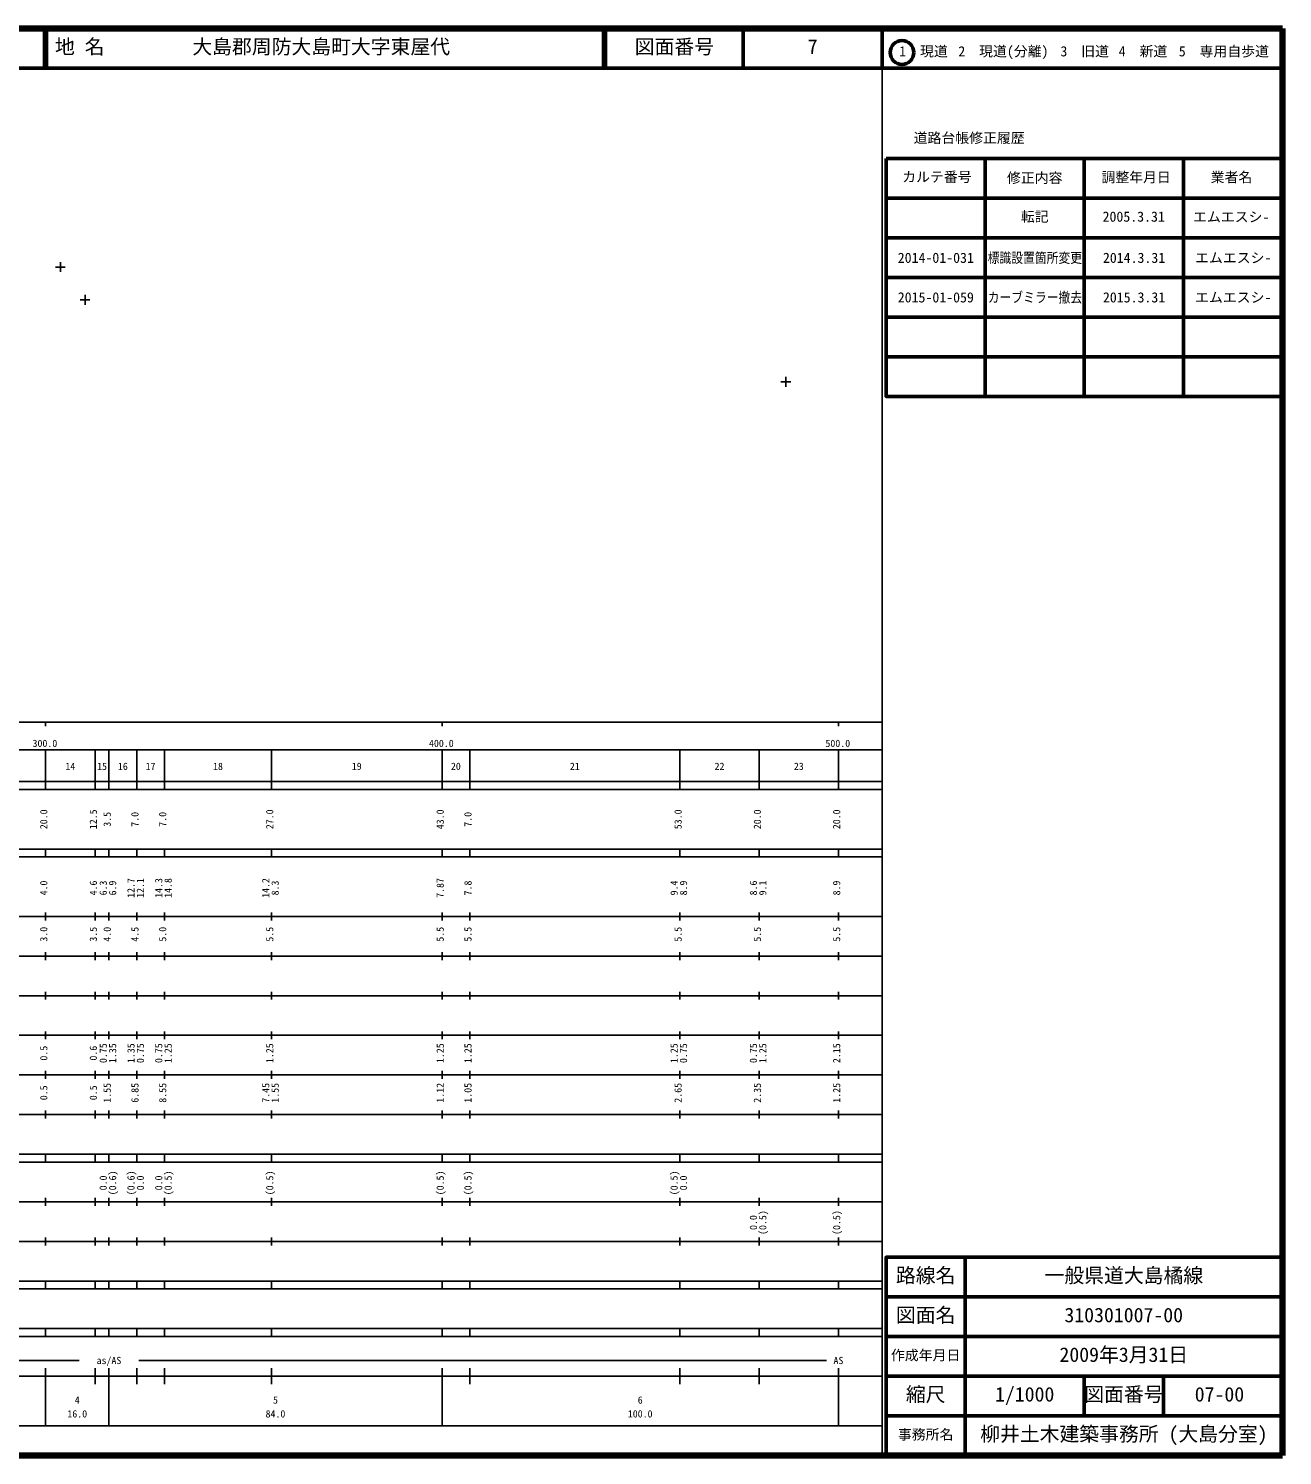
# Model space of a CAD drawing. Units: millimetres on the paper. Extents: x 40 to 680, y 20 to 380.
# Drawn here: x 363.7 to 680, y 20 to 380 of the extents above; entities that cross this region are included whole.
import ezdxf
from ezdxf.enums import TextEntityAlignment as Align

# ---------------------------------------------------------------- set-up
doc = ezdxf.new("R2010")
doc.units = ezdxf.units.MM
doc.layers.add('M-OTRS', color=6, linetype='Continuous')
doc.layers.add('M-TTL-TXT', color=7, linetype='Continuous')
for name, color, linetype, lineweight in [('M-TTL', 2, 'Continuous', 140), ('M-TTL-BAND', 7, 'Continuous', 25), ('M-TTL-FRAM', 2, 'Continuous', 50), ('M-TTL-LINE', 7, 'Continuous', 50)]:
    doc.layers.add(name, color=color, linetype=linetype, lineweight=lineweight)
doc.styles.add('ＭＳ ゴシック', font='')
doc.styles.get('ＭＳ ゴシック').set_extended_font_data('MS Gothic')

# ---------------------------------------------------------------- blocks, each defined once
blk = doc.blocks.new('plus')
at = {"color": 0, "linetype": 'Continuous', "lineweight": -2}
for p, q in [((-1.25, 0), (1.25, 0)), ((0, -1.25), (0, 1.25))]:
    blk.add_line(p, q, dxfattribs=at)

msp = doc.modelspace()

# ---------------------------------------------------------------- linework, layer by layer
at = {"layer": 'M-TTL'}
for p, q in [((680, 380), (40, 380)), ((680, 20), (680, 380)), ((40, 20), (680, 20))]:
    msp.add_line(p, q, dxfattribs=at)
at = {"layer": 'M-TTL-BAND'}
for p, q in [((579, 20), (579, 370)), ((40, 205), (579, 205)), ((368, 205), (368, 204)), ((468, 205), (468, 204)), ((568, 205), (568, 204)), ((68, 198), (579, 198)), ((368, 188), (368, 198)), ((380.5, 188), (380.5, 198)), ((384, 188), (384, 198)), ((391, 188), (391, 198)), ((398, 188), (398, 198)), ((425, 188), (425, 198)), ((468, 188), (468, 198)), ((475, 188), (475, 198)), ((528, 188), (528, 198)), ((548, 188), (548, 198)), ((568, 188), (568, 198)), ((40, 190), (579, 190)), ((40, 188), (579, 188)), ((40, 173), (579, 173)), ((368, 171), (368, 173)), ((380.5, 171), (380.5, 173)), ((384, 171), (384, 173)), ((391, 171), (391, 173)), ((398, 171), (398, 173)), ((425, 171), (425, 173)), ((468, 171), (468, 173)), ((475, 171), (475, 173)), ((528, 171), (528, 173)), ((548, 171), (548, 173)), ((568, 171), (568, 173)), ((40, 171), (579, 171)), ((40, 156), (579, 156)), ((368, 155), (368, 157)), ((380.5, 155), (380.5, 157)), ((384, 155), (384, 157)), ((391, 155), (391, 157)), ((398, 155), (398, 157)), ((425, 155), (425, 157)), ((468, 155), (468, 157)), ((475, 155), (475, 157)), ((528, 155), (528, 157)), ((548, 155), (548, 157)), ((568, 155), (568, 157)), ((46, 146), (579, 146)), ((368, 145), (368, 147)), ((380.5, 145), (380.5, 147)), ((384, 145), (384, 147)), ((391, 145), (391, 147)), ((398, 145), (398, 147)), ((425, 145), (425, 147)), ((468, 145), (468, 147)), ((475, 145), (475, 147)), ((528, 145), (528, 147)), ((548, 145), (548, 147)), ((568, 145), (568, 147)), ((368, 135), (368, 137)), ((380.5, 135), (380.5, 137)), ((384, 135), (384, 137)), ((391, 135), (391, 137)), ((398, 135), (398, 137)), ((425, 135), (425, 137)), ((468, 135), (468, 137)), ((475, 135), (475, 137)), ((528, 135), (528, 137)), ((548, 135), (548, 137)), ((568, 135), (568, 137)), ((52, 136), (579, 136)), ((46, 126), (579, 126)), ((368, 125), (368, 127)), ((380.5, 125), (380.5, 127)), ((384, 125), (384, 127)), ((391, 125), (391, 127)), ((398, 125), (398, 127)), ((425, 125), (425, 127)), ((468, 125), (468, 127)), ((475, 125), (475, 127)), ((528, 125), (528, 127)), ((548, 125), (548, 127)), ((568, 125), (568, 127)), ((52, 116), (579, 116)), ((368, 115), (368, 117)), ((380.5, 115), (380.5, 117)), ((384, 115), (384, 117)), ((391, 115), (391, 117)), ((398, 115), (398, 117)), ((425, 115), (425, 117)), ((468, 115), (468, 117)), ((475, 115), (475, 117)), ((528, 115), (528, 117)), ((548, 115), (548, 117)), ((568, 115), (568, 117)), ((46, 106), (579, 106)), ((368, 105), (368, 107)), ((380.5, 105), (380.5, 107)), ((384, 105), (384, 107)), ((391, 105), (391, 107)), ((398, 105), (398, 107)), ((425, 105), (425, 107)), ((468, 105), (468, 107)), ((475, 105), (475, 107)), ((528, 105), (528, 107)), ((548, 105), (548, 107)), ((568, 105), (568, 107)), ((40, 96), (579, 96)), ((40, 94), (579, 94)), ((368, 94), (368, 96)), ((380.5, 94), (380.5, 96)), ((384, 94), (384, 96)), ((391, 94), (391, 96)), ((398, 94), (398, 96)), ((425, 94), (425, 96)), ((468, 94), (468, 96)), ((475, 94), (475, 96)), ((528, 94), (528, 96)), ((548, 94), (548, 96)), ((568, 94), (568, 96)), ((49, 84), (579, 84)), ((368, 83), (368, 85)), ((380.5, 83), (380.5, 85)), ((384, 83), (384, 85)), ((391, 83), (391, 85)), ((398, 83), (398, 85)), ((425, 83), (425, 85)), ((468, 83), (468, 85)), ((475, 83), (475, 85)), ((528, 83), (528, 85)), ((548, 83), (548, 85)), ((568, 83), (568, 85)), ((40, 74), (579, 74)), ((368, 73), (368, 75)), ((380.5, 73), (380.5, 75)), ((384, 73), (384, 75)), ((391, 73), (391, 75)), ((398, 73), (398, 75)), ((425, 73), (425, 75)), ((468, 73), (468, 75)), ((475, 73), (475, 75)), ((528, 73), (528, 75)), ((548, 73), (548, 75)), ((568, 73), (568, 75)), ((40, 64), (579, 64)), ((40, 62), (579, 62)), ((368, 62), (368, 64)), ((380.5, 62), (380.5, 64)), ((384, 62), (384, 64)), ((391, 62), (391, 64)), ((398, 62), (398, 64)), ((425, 62), (425, 64)), ((468, 62), (468, 64)), ((475, 62), (475, 64)), ((528, 62), (528, 64)), ((548, 62), (548, 64)), ((568, 62), (568, 64)), ((40, 52), (579, 52)), ((368, 50), (368, 52)), ((380.5, 50), (380.5, 52)), ((384, 50), (384, 52)), ((391, 50), (391, 52)), ((398, 50), (398, 52)), ((425, 50), (425, 52)), ((468, 50), (468, 52)), ((475, 50), (475, 52)), ((528, 50), (528, 52)), ((548, 50), (548, 52)), ((568, 50), (568, 52)), ((40, 50), (579, 50)), ((71, 44), (376.5, 44)), ((391.5, 44), (565, 44)), ((40, 40), (579, 40)), ((368, 27.5), (368, 42)), ((380.5, 38), (380.5, 42)), ((384, 27.5), (384, 42)), ((391, 38), (391, 42)), ((398, 38), (398, 42)), ((425, 38), (425, 42)), ((468, 27.5), (468, 42)), ((475, 38), (475, 42)), ((528, 38), (528, 42)), ((548, 38), (548, 42)), ((568, 27.5), (568, 42)), ((68, 27.5), (579, 27.5))]:
    msp.add_line(p, q, dxfattribs=at)
at = {"layer": 'M-TTL-FRAM'}
msp.add_line((580, 347.197), (680, 347.197), dxfattribs=at)
for points in [[(580, 347.197), (580, 287.197), (680, 287.197)], [(680, 70), (580, 70), (580, 20)]]:
    msp.add_lwpolyline(points, dxfattribs=at)
at = {"layer": 'M-TTL-LINE'}
for p, q in [((367.75, 380), (367.75, 370)), ((368.25, 380), (368.25, 370)), ((508.747, 380), (508.747, 370)), ((509.247, 380), (509.247, 370)), ((543.996, 380), (543.996, 370)), ((579, 380), (579, 370)), ((40, 370), (680, 370)), ((605, 347.197), (605, 287.197)), ((630, 347.197), (630, 287.197)), ((655, 347.197), (655, 287.197)), ((580, 337.197), (680, 337.197)), ((580, 327.197), (680, 327.197)), ((580, 317.197), (680, 317.197)), ((580, 307.197), (680, 307.197)), ((580, 297.197), (680, 297.197)), ((600, 70), (600, 20)), ((680, 60), (580, 60)), ((680, 50), (580, 50)), ((680, 40), (580, 40)), ((630, 40), (630, 30)), ((650, 40), (650, 30)), ((680, 30), (580, 30))]:
    msp.add_line(p, q, dxfattribs=at)
msp.add_circle((584.031, 373.958), 3, dxfattribs=at)

# ---------------------------------------------------------------- block references
at = {"layer": 'M-OTRS'}
for p in [(371.735, 319.827), (377.959, 311.541), (554.759, 290.887)]:
    msp.add_blockref('plus', p, dxfattribs=at)

# ---------------------------------------------------------------- texts
at = {"layer": 'M-TTL-BAND', "style": 'ＭＳ ゴシック'}
for s, p in [('300.0', (364.719, 198.195)), ('400.0', (464.719, 198.195)), ('500.0', (564.719, 198.195)), ('14', (373, 192.405)), ('15', (381, 192.405)), ('16', (386.25, 192.405)), ('17', (393.25, 192.405)), ('18', (410.25, 192.405)), ('19', (445.25, 192.405)), ('20', (470.25, 192.405)), ('21', (500.25, 192.405)), ('22', (536.75, 192.405)), ('23', (556.75, 192.405)), ('as/AS', (380.875, 42.5)), ('AS', (566.75, 42.5)), ('4', (375.375, 32.523)), ('5', (425.375, 32.523)), ('6', (517.375, 32.523)), ('16.0', (373.5, 29.033)), ('84.0', (423.5, 29.033)), ('100.0', (514.875, 29.033))]:
    msp.add_text(s, height=1.833, dxfattribs=at).set_placement(p, align=Align.BOTTOM_LEFT)
for s, p in [('20.0', (369, 178)), ('12.5', (381.5, 178)), ('3.5', (385, 178.625)), ('7.0', (392, 178.625)), ('7.0', (399, 178.625)), ('27.0', (426, 178)), ('43.0', (469, 178)), ('7.0', (476, 178.625)), ('53.0', (529, 178)), ('20.0', (549, 178)), ('20.0', (569, 178)), ('4.0', (369, 161.299)), ('4.6', (381.5, 161.299)), ('6.3', (384, 161.299)), ('6.9', (386.37, 161.299)), ('12.7', (391, 160.674)), ('12.1', (393.37, 160.674)), ('14.3', (398, 160.674)), ('14.8', (400.37, 160.674)), ('14.2', (425, 160.674)), ('8.3', (427.37, 161.299)), ('7.87', (469, 160.674)), ('7.8', (476, 161.299)), ('9.4', (528, 161.299)), ('8.9', (530.37, 161.299)), ('8.6', (548, 161.299)), ('9.1', (550.37, 161.299)), ('8.9', (569, 161.299)), ('3.0', (369, 149.625)), ('3.5', (381.5, 149.625)), ('4.0', (385, 149.625)), ('4.5', (392, 149.625)), ('5.0', (399, 149.625)), ('5.5', (426, 149.625)), ('5.5', (469, 149.625)), ('5.5', (476, 149.625)), ('5.5', (529, 149.625)), ('5.5', (549, 149.625)), ('5.5', (569, 149.625)), ('0.5', (369, 119.625)), ('0.6', (381.5, 119.625)), ('0.75', (384, 119)), ('1.35', (386.37, 119)), ('1.35', (391, 119)), ('0.75', (393.37, 119)), ('0.75', (398, 119)), ('1.25', (400.37, 119)), ('1.25', (426, 119)), ('1.25', (469, 119)), ('1.25', (476, 119)), ('1.25', (528, 119)), ('0.75', (530.37, 119)), ('0.75', (548, 119)), ('1.25', (550.37, 119)), ('2.15', (569, 119)), ('0.5', (369, 109.625)), ('0.5', (381.5, 109.625)), ('1.55', (385, 109)), ('6.85', (392, 109)), ('8.55', (399, 109)), ('7.45', (425, 109)), ('1.55', (427.37, 109)), ('1.12', (469, 109)), ('1.05', (476, 109)), ('2.65', (529, 109)), ('2.35', (549, 109)), ('1.25', (569, 109)), ('0.0', (384, 86.889)), ('(0.6)', (386.37, 85.639)), ('(0.6)', (391, 85.639)), ('0.0', (393.37, 86.889)), ('0.0', (398, 86.889)), ('(0.5)', (400.37, 85.639)), ('(0.5)', (426, 85.639)), ('(0.5)', (469, 85.639)), ('(0.5)', (476, 85.639)), ('(0.5)', (528, 85.639)), ('0.0', (530.37, 86.889)), ('0.0', (548, 76.889)), ('(0.5)', (550.37, 75.639)), ('(0.5)', (569, 75.639))]:
    msp.add_text(s, height=1.833, rotation=90, dxfattribs=at).set_placement(p, align=Align.BOTTOM_LEFT)
at = {"layer": 'M-TTL-TXT', "style": 'ＭＳ ゴシック'}
for s, height, p in [('地 名', 3.666, (370.38, 372.5)), ('大島郡周防大島町大字東屋代', 3.666, (405.024, 372.5)), ('図面番号', 3.666, (516.621, 372.5)), ('7', 3.666, (560.246, 372.5)), ('1\u3000現道', 2.566, (583.323, 372.208)), ('2\u3000現道(分離)', 2.566, (598.244, 372.208)), ('3\u3000旧道', 2.566, (623.996, 372.208)), ('4\u3000新道', 2.566, (638.699, 372.208)), ('5\u3000専用自歩道', 2.566, (653.853, 372.208)), ('道路台帳修正履歴', 2.566, (586.968, 350.363)), ('カルテ番号', 2.566, (584.089, 340.527)), ('修正内容', 2.566, (610.509, 340.273)), ('調整年月日', 2.566, (634.339, 340.447)), ('業者名', 2.566, (661.884, 340.447)), ('転記', 2.566, (614, 330.495)), ('2005.3.31', 2.566, (634.625, 330.495)), ('エムエスシ-', 2.566, (657.452, 330.439)), ('2014-01-031', 2.566, (582.962, 320.11)), ('2014.3.31', 2.566, (634.712, 320.11)), ('エムエスシ-', 2.566, (657.962, 320.11)), ('2015-01-059', 2.566, (582.962, 310.128)), ('2015.3.31', 2.566, (634.712, 310.128)), ('エムエスシ-', 2.566, (657.962, 310.128)), ('路線名', 3.666, (582.5, 62.5)), ('一般県道大島橘線', 3.666, (620, 62.5)), ('図面名', 3.666, (582.5, 52.5)), ('310301007-00', 3.666, (625, 52.5)), ('作成年月日', 2.566, (581.25, 43.25)), ('2009年3月31日', 3.666, (623.75, 42.5)), ('縮尺', 3.666, (585, 32.5)), ('1/1000', 3.666, (607.5, 32.5)), ('図面番号', 3.666, (630, 32.5)), ('図面番号', 3.666, (630, 32.5)), ('07-00', 3.666, (657.875, 32.5)), ('事務所名', 2.566, (583, 23.25)), ('柳井土木建築事務所 (大島分室)', 3.666, (603.75, 22.5))]:
    msp.add_text(s, height=height, dxfattribs=at).set_placement(p, align=Align.BOTTOM_LEFT)
at = {"layer": 'M-TTL-TXT', "style": 'ＭＳ ゴシック', "width": 0.85}
for s, p in [('標識設置箇所変更', (605.65, 320.11)), ('カーブミラー撤去', (605.65, 310.128))]:
    msp.add_text(s, height=2.566, dxfattribs=at).set_placement(p, align=Align.BOTTOM_LEFT)

doc.saveas('drawing.dxf')
